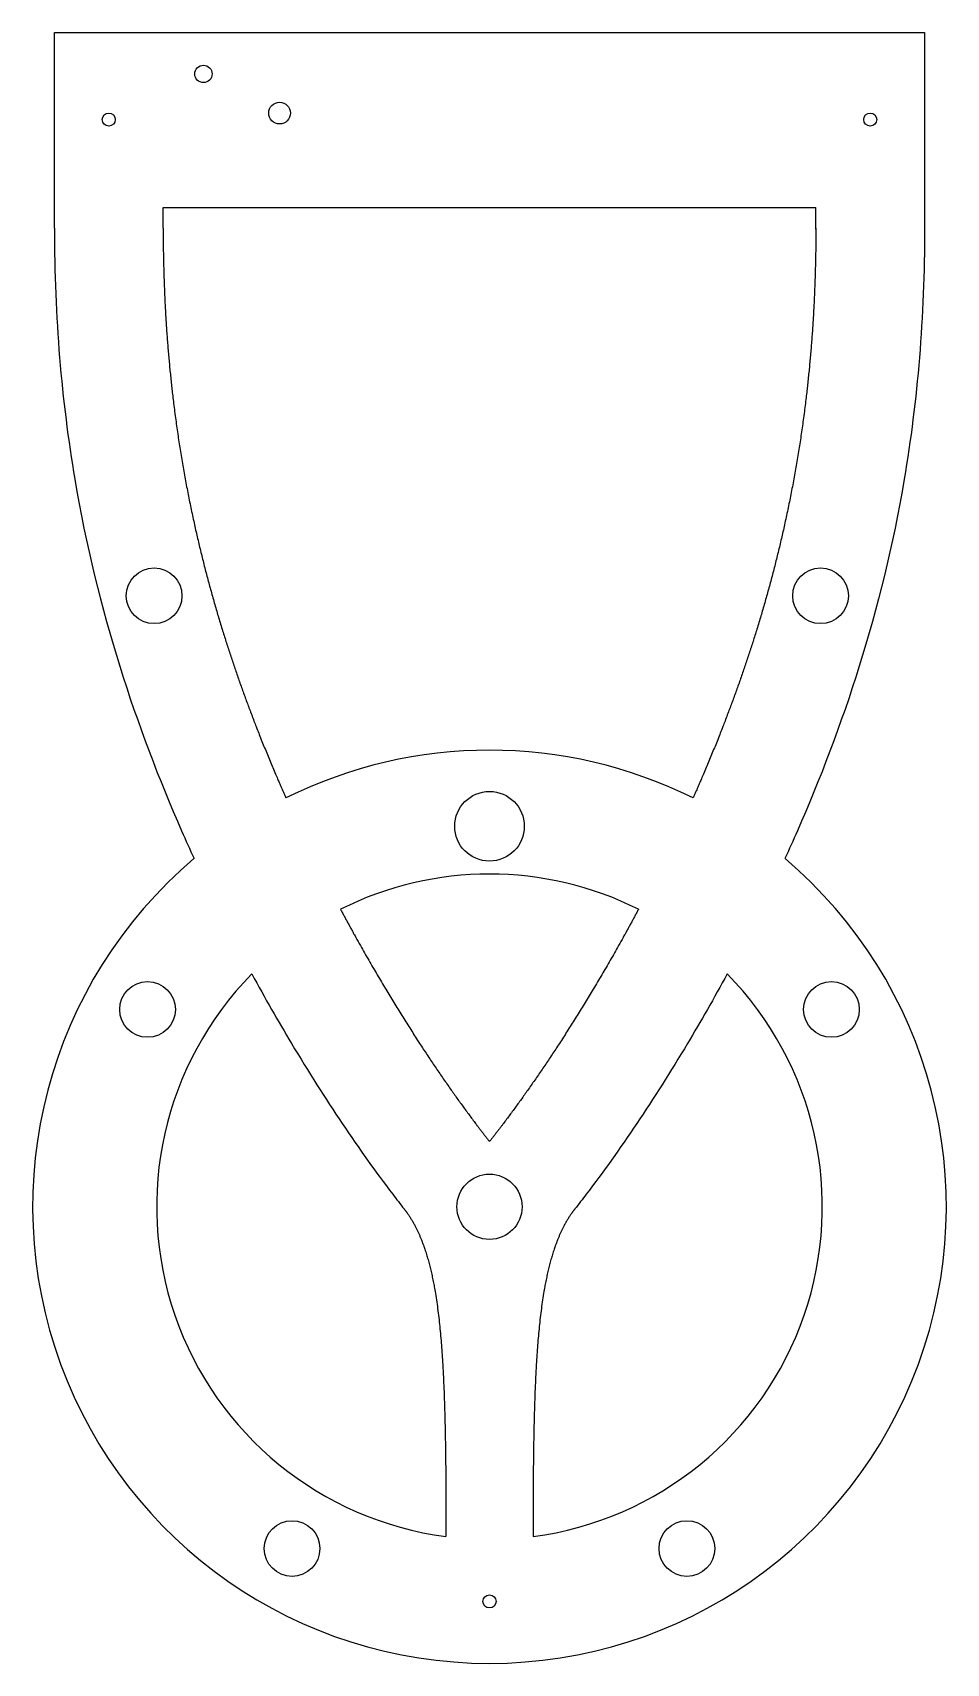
# Model space of a CAD drawing. Header units: millimetres. Extents: x -105 to 105, y -105 to 270.
import ezdxf

# ---------------------------------------------------------------- set-up
doc = ezdxf.new("R2010")
doc.units = ezdxf.units.MM
doc.layers.get('0').update_dxf_attribs({"linetype": 'CONTINUOUS'})

msp = doc.modelspace()

# ---------------------------------------------------------------- linework, layer by layer
for p, q in [((-100, 225), (-100, 270)), ((-100, 270), (100, 270)), ((100, 270), (100, 225)), ((-75, 225), (-75, 229.8)), ((-75, 229.8), (75, 229.8)), ((75, 224.8), (75, 229.8))]:
    msp.add_line(p, q)
for centre, radius in [((-65.74, 260.5), 2), ((-87.5, 250), 1.5), ((-48.24, 251.5), 2.5), ((87.5, 250), 1.5), ((-77.08, 140.49), 6.4), ((76.08, 140.49), 6.4), ((0, 87.5), 8), ((-78.59, 45.37), 6.4), ((78.59, 45.37), 6.4), ((0, 0), 7.5), ((-45.38, -78.59), 6.4), ((45.37, -78.59), 6.4), ((0, -90.75), 1.5)]:
    msp.add_circle(centre, radius)
for radius, start, end in [(105, 63.5469, 116.4531), (105, -229.699, 49.699), (76.5, 63.4153, 116.5847), (76.5, 135.5757, 262.4889), (76.5, -82.4889, 44.4243)]:
    msp.add_arc((0, 0), radius, start, end)
for points, degree, knots in [([(100, 225), (100, 204.59), (98.36, 185.33), (95.31, 167.32), (90.16, 136.88), (81.1, 110.05), (70.75, 86.42), (69.82, 84.28), (68.87, 82.17), (67.91, 80.08)], 3, [0, 0, 0, 0, 0.1893594, 0.1893594, 0.1893594, 0.5095158, 0.5095158, 0.5095158, 0.5384712, 0.5384712, 0.5384712, 0.5384712]), ([(-100, 225), (-100, 204.59), (-98.36, 185.33), (-95.31, 167.32), (-90.16, 136.88), (-81.1, 110.05), (-70.75, 86.42), (-69.82, 84.28), (-68.87, 82.17), (-67.91, 80.08)], 3, [0, 0, 0, 0, 0.1893594, 0.1893594, 0.1893594, 0.5095158, 0.5095158, 0.5095158, 0.5384711, 0.5384711, 0.5384711, 0.5384711]), ([(-75, 225), (-75, 212.89), (-74, 189.54), (-70.1, 161.37), (-63.34, 135.83), (-54.76, 112.53), (-49, 99), (-46.77, 94.01)], 5, [0, 0, 0, 0, 0, 0, 0.2, 0.4, 0.5212947, 0.5212947, 0.5212947, 0.5212947, 0.5212947, 0.5212947]), ([(75, 225), (75, 212.89), (74, 189.54), (70.1, 161.37), (63.34, 135.83), (54.76, 112.53), (49, 99), (46.77, 94.01)], 5, [0, 0, 0, 0, 0, 0, 0.2, 0.4, 0.5212946, 0.5212946, 0.5212946, 0.5212946, 0.5212946, 0.5212946]), ([(-34.24, 68.41), (-31.33, 62.96), (-24.4, 50.54), (-17.4, 39.15), (-10.5, 28.87), (-3.79, 19.81), (0, 15)], 5, [0.6523428, 0.6523428, 0.6523428, 0.6523428, 0.6523428, 0.6523428, 0.8, 1, 1, 1, 1, 1, 1]), ([(34.24, 68.41), (31.33, 62.96), (24.4, 50.54), (17.4, 39.15), (10.5, 28.87), (3.79, 19.81), (0, 15)], 5, [0.6523428, 0.6523428, 0.6523428, 0.6523428, 0.6523428, 0.6523428, 0.8, 1, 1, 1, 1, 1, 1]), ([(-54.63, 53.55), (-51.61, 47.99), (-48.56, 42.66), (-45.51, 37.56), (-37.73, 24.54), (-29.96, 12.99), (-22.25, 2.9), (-21.38, 1.75), (-20.5, 0.62), (-19.63, -0.48)], 3, [0.6682838, 0.6682838, 0.6682838, 0.6682838, 0.7547579, 0.7547579, 0.7547579, 0.9750195, 0.9750195, 0.9750195, 1, 1, 1, 1]), ([(54.63, 53.55), (51.61, 47.99), (48.56, 42.66), (45.51, 37.56), (37.73, 24.54), (29.96, 12.99), (22.25, 2.9), (21.38, 1.75), (20.5, 0.62), (19.63, -0.48)], 3, [0.668284, 0.668284, 0.668284, 0.668284, 0.7547579, 0.7547579, 0.7547579, 0.9750195, 0.9750195, 0.9750195, 1, 1, 1, 1])]:
    msp.add_open_spline(points, degree=degree, knots=knots)
for points in [[(-19.63, -0.48), (-18.34, -2.12), (-16.03, -5.84), (-13.42, -12.72), (-11.38, -24.14), (-10.33, -40.67), (-10.08, -54.7), (-10.01, -65.29), (-10, -72.33), (-10, -75.84)], [(19.63, -0.48), (18.34, -2.12), (16.03, -5.84), (13.42, -12.72), (11.38, -24.14), (10.33, -40.67), (10.08, -54.7), (10.01, -65.29), (10, -72.33), (10, -75.84)]]:
    msp.add_open_spline(points, degree=5)

doc.saveas('drawing.dxf')
